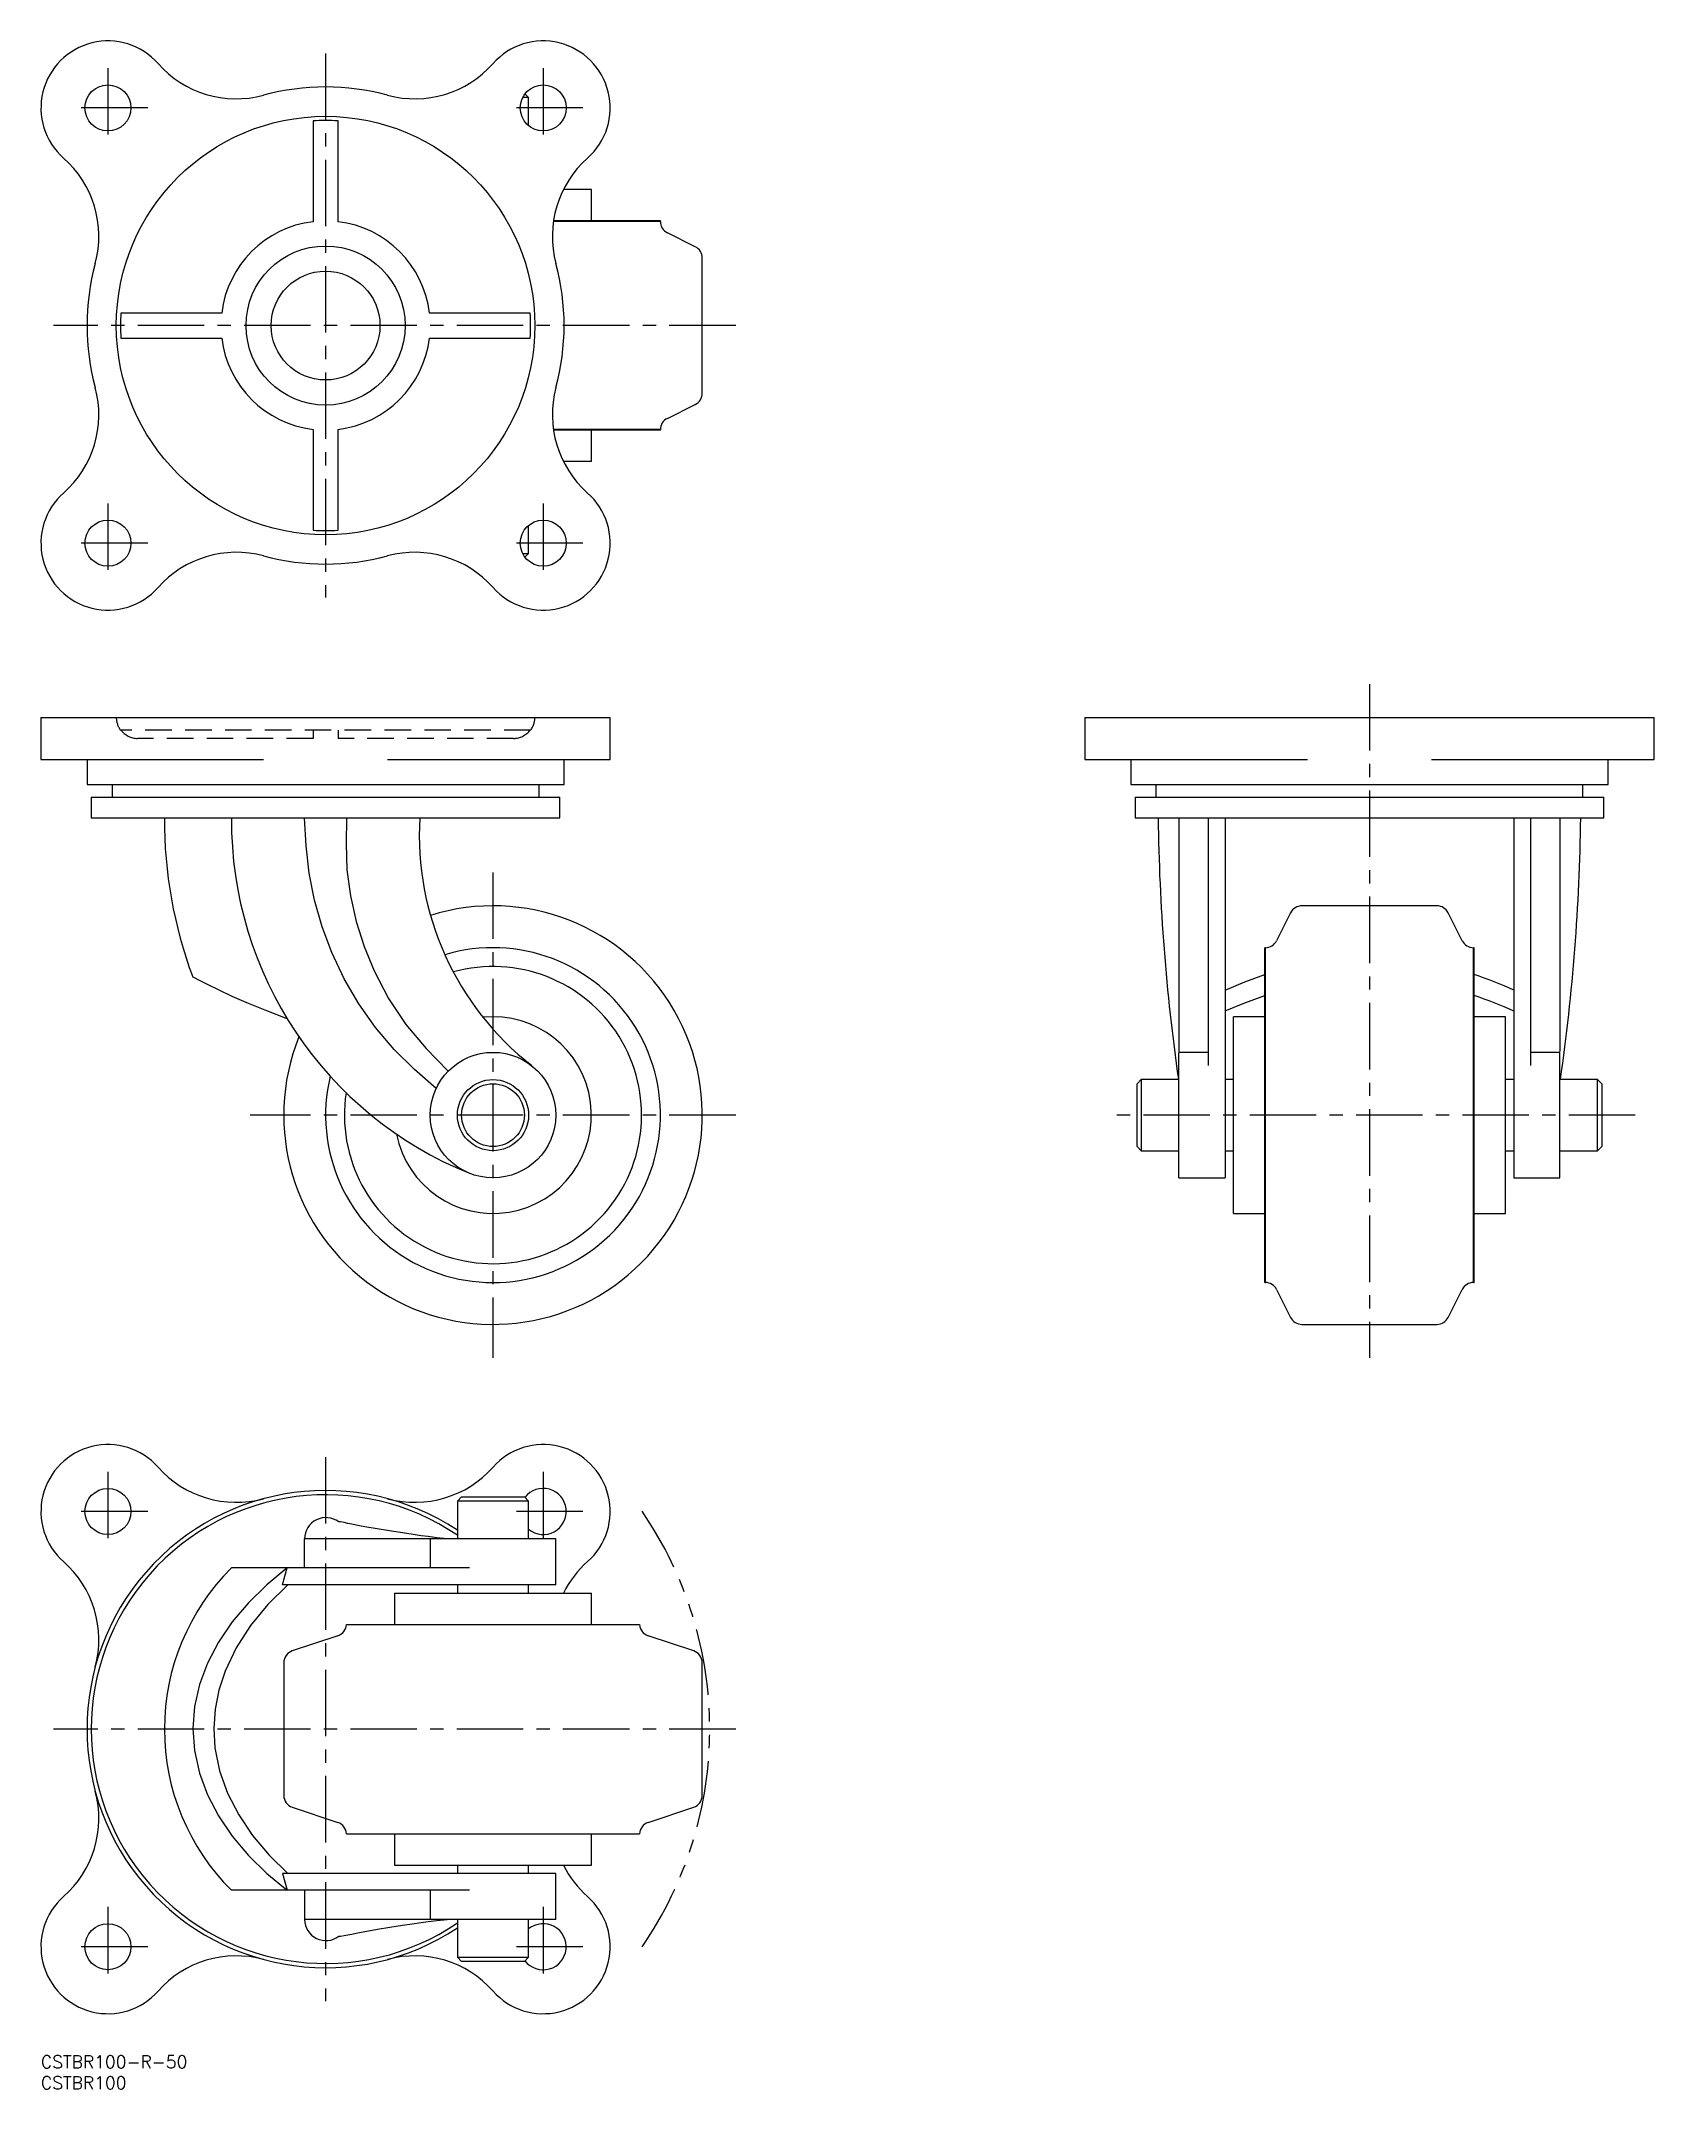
# Model space of a CAD drawing. Extents: x 0 to 385, y -8 to 481.
import ezdxf

# ---------------------------------------------------------------- set-up
doc = ezdxf.new("R2010")
doc.units = 0
doc.header["$LTSCALE"] = 0.5
for name, pattern in [('CENTER', [50.8, 31.75, -6.35, 6.35, -6.35]), ('DASHED', [19.05, 12.7, -6.35]), ('PHANTOM', [63.5, 31.75, -6.35, 6.35, -6.35, 6.35, -6.35])]:
    doc.linetypes.add(name, pattern=pattern)
for name, color, linetype in [('MSM_CENTER', 1, 'CENTER'), ('MSM_CONTINUOUS', 7, 'CONTINUOUS'), ('MSM_DASHED', 4, 'DASHED'), ('MSM_IMAGINARY', 6, 'PHANTOM'), ('MSM_PART_NUMBER', 7, 'CONTINUOUS')]:
    doc.layers.add(name, color=color, linetype=linetype)
doc.styles.get("Standard").update_dxf_attribs({"font": 'txt.shx', "height": 3, "bigfont": 'bigfont.shx'})

# ---------------------------------------------------------------- blocks, each defined once
blk = doc.blocks.new('*U2')
at = {"layer": 'MSM_PART_NUMBER'}
blk.add_text('CSTBR100-R-50', height=3, dxfattribs=at).set_placement((0, -3))
blk = doc.blocks.new('*U3')
at = {"layer": 'MSM_PART_NUMBER'}
blk.add_text('CSTBR100', height=3, dxfattribs=at).set_placement((0, -8))

msp = doc.modelspace()

# ---------------------------------------------------------------- linework, layer by layer
at = {"layer": 'MSM_CENTER'}
for p, q in [((16, 474.85), (16, 455.85)), ((68, 478.35), (68, 348.35)), ((120, 474.85), (120, 455.85)), ((25.5, 465.35), (6.5, 465.35)), ((129.5, 465.35), (110.5, 465.35)), ((166, 413.35), (3, 413.35)), ((16, 370.85), (16, 351.85)), ((120, 370.85), (120, 351.85)), ((25.5, 361.35), (6.5, 361.35)), ((129.5, 361.35), (110.5, 361.35)), ((317.4, 327.7), (317.4, 166.7)), ((108, 282.7), (108, 166.7)), ((166, 224.7), (50, 224.7)), ((380.9, 224.7), (253.9, 224.7)), ((68, 143), (68, 13)), ((16, 139.5), (16, 120.5)), ((120, 139.5), (120, 120.5)), ((25.5, 130), (6.5, 130)), ((129.5, 130), (110.5, 130)), ((166, 78), (3, 78)), ((16, 35.5), (16, 16.5)), ((120, 35.5), (120, 16.5)), ((25.5, 26), (6.5, 26)), ((129.5, 26), (110.5, 26))]:
    msp.add_line(p, q, dxfattribs=at)
at = {"layer": 'MSM_CONTINUOUS'}
for p, q in [((116.5, 467.85), (115.1, 467.85)), ((116.5, 467.85), (115.64, 468.71)), ((116.5, 461.11), (116.5, 467.85)), ((65, 462.26), (65, 438.17)), ((71, 438.17), (71, 462.26)), ((131.5, 445.85), (124.83, 445.85)), ((131.5, 438.35), (131.5, 445.85)), ((148, 438.2), (122.44, 438.2)), ((148, 438.35), (122.46, 438.35)), ((148, 438.2), (148, 438.35)), ((156.34, 432.18), (149.66, 435.52)), ((158, 397.2), (158, 429.5)), ((43.18, 416.35), (19.09, 416.35)), ((116.91, 416.35), (92.82, 416.35)), ((19.09, 410.35), (43.18, 410.35)), ((92.82, 410.35), (116.91, 410.35)), ((149.66, 391.18), (156.34, 394.52)), ((65, 388.53), (65, 364.44)), ((71, 364.44), (71, 388.53)), ((148, 388.5), (122.44, 388.5)), ((148, 388.35), (122.46, 388.35)), ((131.5, 380.85), (131.5, 388.35)), ((148, 388.35), (148, 388.5)), ((131.5, 380.85), (124.83, 380.85)), ((116.5, 358.85), (116.5, 365.59)), ((115.1, 358.85), (116.5, 358.85)), ((115.64, 357.99), (116.5, 358.85)), ((0, 319.7), (0, 309.7)), ((0, 319.7), (136, 319.7)), ((136, 309.7), (136, 319.7)), ((249.4, 319.7), (249.4, 309.7)), ((249.4, 319.7), (385.4, 319.7)), ((385.4, 309.7), (385.4, 319.7)), ((0, 309.7), (53.19, 309.7)), ((11, 309.7), (11, 303.7)), ((82.81, 309.7), (136, 309.7)), ((125, 303.7), (125, 309.7)), ((249.4, 309.7), (302.59, 309.7)), ((260.4, 309.7), (260.4, 303.7)), ((332.21, 309.7), (385.4, 309.7)), ((374.4, 303.7), (374.4, 309.7)), ((11, 303.7), (125, 303.7)), ((17, 303.7), (17, 300.7)), ((119, 300.7), (119, 303.7)), ((260.4, 303.7), (374.4, 303.7)), ((266.4, 303.7), (266.4, 300.7)), ((368.4, 300.7), (368.4, 303.7)), ((12, 300.7), (12, 295.7)), ((12, 300.7), (124, 300.7)), ((124, 295.7), (124, 300.7)), ((261.4, 300.7), (261.4, 295.7)), ((261.4, 300.7), (373.4, 300.7)), ((373.4, 295.7), (373.4, 300.7)), ((12, 295.7), (124, 295.7)), ((63.37, 289.07), (63, 295.7)), ((73, 295.7), (72.88, 289.49)), ((261.4, 295.7), (373.4, 295.7)), ((271.9, 295.7), (271.9, 239.87)), ((278.9, 295.7), (278.9, 236.52)), ((282.9, 295.7), (282.9, 209.7)), ((351.9, 295.7), (351.9, 209.7)), ((355.9, 295.7), (355.9, 236.52)), ((362.9, 295.7), (362.9, 239.87)), ((64.06, 282.5), (63.37, 289.07)), ((72.88, 289.49), (73.1, 283.29)), ((65.32, 276.02), (64.06, 282.5)), ((73.1, 283.29), (73.92, 277.1)), ((67.17, 269.69), (65.32, 276.02)), ((73.92, 277.1), (75.32, 270.99)), ((333.54, 274.7), (301.25, 274.7)), ((69.5, 263.55), (67.17, 269.69)), ((75.32, 270.99), (77.22, 265)), ((298.57, 273.05), (295.23, 266.36)), ((339.57, 266.36), (336.23, 273.05)), ((77.22, 265), (79.61, 259.17)), ((292.54, 264.7), (292.4, 264.7)), ((292.4, 184.7), (292.4, 264.7)), ((292.54, 184.7), (292.54, 264.7)), ((342.4, 264.7), (342.25, 264.7)), ((342.25, 184.7), (342.25, 264.7)), ((342.4, 184.7), (342.4, 264.7)), ((72.47, 257.27), (69.5, 263.55)), ((36.69, 257.47), (36.27, 257.7)), ((36.27, 257.7), (36.28, 257.7)), ((37.89, 256.85), (36.69, 257.47)), ((39.8, 255.88), (37.89, 256.85)), ((42.44, 254.6), (39.8, 255.88)), ((45.72, 253.08), (42.44, 254.6)), ((75.93, 251.26), (72.47, 257.27)), ((79.61, 259.17), (83.05, 252.55)), ((282.9, 254.58), (287.62, 256.55)), ((287.62, 256.55), (292.4, 258.28)), ((49.58, 251.39), (45.72, 253.08)), ((53.98, 249.58), (49.58, 251.39)), ((58.85, 247.7), (53.98, 249.58)), ((79.89, 245.6), (75.93, 251.26)), ((83.05, 252.55), (87.19, 246.32)), ((282.9, 249.58), (287.62, 251.55)), ((287.62, 251.55), (292.4, 253.28)), ((84.37, 240.38), (79.89, 245.6)), ((87.19, 246.32), (92.03, 240.6)), ((292.4, 248.2), (284.9, 248.2)), ((284.9, 201.2), (284.9, 248.2)), ((349.9, 248.2), (342.4, 248.2)), ((349.9, 201.2), (349.9, 248.2)), ((89.28, 235.6), (84.37, 240.38)), ((92.03, 240.6), (97.25, 235.17)), ((94.41, 231.05), (89.28, 235.6)), ((278.9, 239.7), (271.9, 239.7)), ((271.9, 209.7), (271.9, 239.7)), ((362.9, 239.7), (355.9, 239.7)), ((362.9, 209.7), (362.9, 239.7)), ((262.9, 233.2), (261.9, 232.2)), ((261.9, 217.2), (261.9, 232.2)), ((271.9, 233.2), (262.9, 233.2)), ((262.9, 233.2), (262.9, 216.2)), ((284.9, 233.2), (282.9, 233.2)), ((351.9, 233.2), (349.9, 233.2)), ((371.9, 233.2), (362.9, 233.2)), ((372.9, 232.2), (371.9, 233.2)), ((371.9, 216.2), (371.9, 233.2)), ((372.9, 232.2), (372.9, 217.2)), ((261.9, 217.2), (262.9, 216.2)), ((262.9, 216.2), (271.9, 216.2)), ((282.9, 216.2), (284.9, 216.2)), ((349.9, 216.2), (351.9, 216.2)), ((362.9, 216.2), (371.9, 216.2)), ((371.9, 216.2), (372.9, 217.2)), ((271.9, 209.7), (282.9, 209.7)), ((351.9, 209.7), (362.9, 209.7)), ((284.9, 201.2), (292.4, 201.2)), ((342.4, 201.2), (349.9, 201.2)), ((292.4, 184.7), (292.54, 184.7)), ((295.23, 183.05), (298.57, 176.36)), ((336.23, 176.36), (339.57, 183.05)), ((342.25, 184.7), (342.4, 184.7)), ((301.25, 174.7), (333.54, 174.7)), ((100.5, 133.5), (99.5, 132.5)), ((99.5, 132.5), (99.5, 123.5)), ((116.5, 132.5), (99.5, 132.5)), ((100.5, 133.5), (115.5, 133.5)), ((116.5, 132.5), (115.5, 133.5)), ((116.5, 123.5), (116.5, 132.5)), ((71.58, 127.5), (71.14, 127.49)), ((72.43, 127.34), (71.58, 127.5)), ((73.3, 127.15), (72.43, 127.34)), ((123, 123.5), (63, 123.5)), ((63, 116.5), (63, 123.5)), ((74.25, 126.96), (73.3, 127.15)), ((75.31, 126.75), (74.25, 126.96)), ((76.5, 126.52), (75.31, 126.75)), ((77.83, 126.27), (76.5, 126.52)), ((80.36, 125.83), (77.83, 126.27)), ((83.27, 125.35), (80.36, 125.83)), ((85.85, 124.95), (83.27, 125.35)), ((88.41, 124.57), (85.85, 124.95)), ((90.86, 124.21), (88.41, 124.57)), ((92.52, 123.98), (90.86, 124.21)), ((94.59, 123.7), (92.52, 123.98)), ((93, 123.5), (93, 116.5)), ((97.03, 123.5), (94.59, 123.7)), ((123, 112.5), (123, 123.5)), ((102.38, 116.5), (45.5, 116.5)), ((58.85, 116.5), (53.98, 112.5)), ((57.74, 112.5), (58.28, 114.51)), ((58.28, 114.51), (58.85, 116.5)), ((49.58, 108.19), (45.72, 103.61)), ((53.98, 112.5), (49.58, 108.19)), ((54.2, 107.78), (50.06, 102.73)), ((58.98, 112.5), (54.2, 107.78)), ((123, 112.5), (57.74, 112.5)), ((84.5, 110.5), (84.5, 103)), ((84.5, 110.5), (131.5, 110.5)), ((99.5, 112.5), (99.5, 110.5)), ((116.5, 110.5), (116.5, 112.5)), ((131.5, 103), (131.5, 110.5)), ((45.72, 103.61), (42.44, 98.79)), ((73, 103), (143, 103)), ((42.44, 98.79), (39.8, 93.76)), ((50.06, 102.73), (46.64, 97.4)), ((70.95, 100.32), (60.05, 96.68)), ((155.95, 96.68), (145.05, 100.32)), ((39.8, 93.76), (37.89, 88.65)), ((46.64, 97.4), (44, 91.84)), ((58, 93.84), (58, 62.16)), ((158, 62.16), (158, 93.84)), ((37.89, 88.65), (36.69, 83.43)), ((44, 91.84), (42.51, 87.33)), ((36.69, 83.43), (36.27, 78.14)), ((42.51, 87.33), (41.59, 82.75)), ((41.59, 82.75), (41.27, 78.12)), ((36.27, 78.14), (36.65, 72.85)), ((41.27, 78.12), (41.56, 73.49)), ((41.56, 73.49), (42.69, 68.04)), ((36.65, 72.85), (37.84, 67.51)), ((37.84, 67.51), (39.78, 62.29)), ((42.69, 68.04), (44.6, 62.7)), ((39.78, 62.29), (42.42, 57.25)), ((44.6, 62.7), (47.24, 57.54)), ((60.05, 59.32), (70.95, 55.68)), ((145.05, 55.68), (155.95, 59.32)), ((42.42, 57.25), (45.7, 52.42)), ((47.24, 57.54), (50.56, 52.6)), ((45.7, 52.42), (49.57, 47.83)), ((50.56, 52.6), (54.49, 47.91)), ((73, 53), (143, 53)), ((84.5, 53), (84.5, 45.5)), ((131.5, 45.5), (131.5, 53)), ((49.57, 47.83), (53.97, 43.51)), ((54.49, 47.91), (58.98, 43.5)), ((84.5, 45.5), (131.5, 45.5)), ((99.5, 45.5), (99.5, 43.5)), ((116.5, 43.5), (116.5, 45.5)), ((102.38, 39.5), (45.5, 39.5)), ((53.97, 43.51), (58.85, 39.5)), ((57.74, 43.5), (58.28, 41.49)), ((123, 43.5), (57.74, 43.5)), ((58.28, 41.49), (58.85, 39.5)), ((63, 39.5), (63, 32.5)), ((93, 39.5), (93, 32.5)), ((123, 32.5), (123, 43.5)), ((123, 32.5), (63, 32.5)), ((75.31, 29.25), (76.5, 29.48)), ((76.5, 29.48), (77.83, 29.73)), ((77.83, 29.73), (80.38, 30.17)), ((80.38, 30.17), (83.33, 30.66)), ((83.33, 30.66), (86.4, 31.13)), ((86.4, 31.13), (88.68, 31.47)), ((88.68, 31.47), (90.86, 31.79)), ((90.86, 31.79), (92.52, 32.02)), ((92.52, 32.02), (94.59, 32.3)), ((94.59, 32.3), (97.03, 32.5)), ((99.5, 32.5), (99.5, 23.5)), ((116.5, 23.5), (116.5, 32.5)), ((71.14, 28.51), (71.58, 28.5)), ((71.58, 28.5), (72.43, 28.66)), ((72.43, 28.66), (73.3, 28.85)), ((73.3, 28.85), (74.25, 29.04)), ((74.25, 29.04), (75.31, 29.25)), ((99.5, 23.5), (100.5, 22.5)), ((99.5, 23.5), (116.5, 23.5)), ((115.5, 22.5), (100.5, 22.5)), ((115.5, 22.5), (116.5, 23.5))]:
    msp.add_line(p, q, dxfattribs=at)
for centre, radius in [((16, 465.35), 5.5), ((120, 465.35), 5.5), ((68, 413.35), 50), ((68, 413.35), 19), ((68, 413.35), 13), ((16, 361.35), 5.5), ((120, 361.35), 5.5), ((108, 224.7), 15), ((108, 224.7), 8.5), ((108, 224.7), 7.5), ((16, 130), 5.5), ((16, 26), 5.5)]:
    msp.add_circle(centre, radius, dxfattribs=at)
for centre, radius, start, end in [((16, 465.35), 16, 41.5298, 228.4702), ((120, 465.35), 16, 311.5298, 138.4702), ((46.69, 492.53), 25, 221.5298, 285.0606), ((89.31, 492.53), 25, 254.9394, 318.4702), ((68, 413.35), 57, 74.9394, 105.0606), ((68, 413.35), 49, 86.4899, 93.5101), ((-11.18, 434.66), 25, 344.9394, 48.4702), ((147.18, 434.66), 25, 131.5298, 195.0606), ((68, 413.35), 25, 96.8921, 173.1079), ((68, 413.35), 25, 6.8921, 83.1079), ((151, 438.2), 3, 180, 243.4349), ((155, 429.5), 3, 0, 63.4349), ((68, 413.35), 57, 164.9394, 195.0606), ((68, 413.35), 57, 344.9394, 15.0606), ((68, 413.35), 49, 176.4899, 183.5101), ((68, 413.35), 49, 356.4899, 3.5101), ((68, 413.35), 25, 186.8921, 263.1079), ((68, 413.35), 25, 276.8921, 353.1079), ((-11.18, 392.04), 25, 311.5298, 15.0606), ((147.18, 392.04), 25, 164.9394, 228.4702), ((155, 397.2), 3, 296.5651, 0), ((151, 388.5), 3, 116.5651, 180), ((16, 361.35), 16, 131.5298, 318.4702), ((120, 361.35), 16, 221.5298, 48.4702), ((68, 413.35), 49, 266.4899, 273.5101), ((46.69, 334.17), 25, 74.9394, 138.4702), ((68, 413.35), 57, 254.9394, 285.0606), ((89.31, 334.17), 25, 41.5298, 105.0606), ((136.49, 295.16), 106.99, 179.7069, 200.491), ((136.5, 295.16), 91, 179.6566, 247.977), ((160.38, 291.65), 70, 176.6758, 231.9564), ((756.22, 302.28), 489.36, 180.7698, 188.1146), ((-122.87, 302.37), 490.81, 351.8994, 359.2224), ((108, 224.7), 50, 158.0147, 107.37), ((301.25, 271.7), 3, 90, 153.4349), ((333.54, 271.7), 3, 26.5651, 90), ((108, 224.7), 40, 166.5372, 106.7021), ((292.54, 267.7), 3, 270, 333.4349), ((342.25, 267.7), 3, 206.5651, 270), ((108, 224.7), 35.5, 171.3141, 105.5095), ((309.5, 159.86), 103.77, 65.8838, 71.516), ((309.5, 154.86), 103.77, 65.8838, 71.516), ((108, 224.7), 23.5, 191.1167, 95.8843), ((292.54, 181.7), 3, 26.5651, 90), ((342.25, 181.7), 3, 90, 153.4349), ((301.25, 177.7), 3, 206.5651, 270), ((333.54, 177.7), 3, 270, 333.4349), ((16, 130), 16, 41.5298, 228.4702), ((120, 130), 16, 311.5298, 138.4702), ((46.69, 157.18), 25, 221.5298, 285.0606), ((89.31, 157.18), 25, 254.9394, 318.4702), ((68, 78), 57, 56.4523, 303.5477), ((68, 78), 56, 55.7711, 304.2289), ((120, 130), 5.5, 230.4788, 142.3866), ((68.07, 123.45), 5.08, 52.7838, 179.4704), ((-11.18, 99.31), 25, 344.9394, 48.4702), ((147.18, 99.31), 25, 131.5298, 153.4024), ((83.82, 78), 54.32, 134.866, 225.134), ((70, 103.16), 3, 288.4349, 356.8707), ((146, 103.16), 3, 183.1293, 251.5651), ((61, 93.84), 3, 108.4349, 180), ((155, 93.84), 3, 0, 71.5651), ((-11.18, 56.69), 25, 311.5298, 15.0606), ((61, 62.16), 3, 180, 251.5651), ((155, 62.16), 3, 288.4349, 0), ((70, 52.84), 3, 3.1293, 71.5651), ((146, 52.84), 3, 108.4349, 176.8707), ((147.18, 56.69), 25, 206.5976, 228.4702), ((16, 26), 16, 131.5298, 318.4702), ((120, 26), 16, 221.5298, 48.4702), ((68.07, 32.55), 5.08, 180.5296, 307.2162), ((120, 26), 5.5, 217.6133, 129.5212), ((46.69, -1.18), 25, 74.9394, 138.4702), ((89.31, -1.18), 25, 41.5298, 105.0606)]:
    msp.add_arc(centre, radius, start, end, dxfattribs=at)
at = {"layer": 'MSM_DASHED'}
for p, q in [((117, 316.7), (19, 316.7)), ((65, 314.7), (23.1, 314.7)), ((65, 316.7), (65, 314.7)), ((71, 316.7), (71, 314.7)), ((112.9, 314.7), (71, 314.7))]:
    msp.add_line(p, q, dxfattribs=at)
for centre, radius, start, end in [((23, 319.7), 5, 180, 216.8699), ((113, 319.7), 5, 323.1301, 0), ((23.1, 319.72), 5.01, 216.9487, 270.0149), ((23.1, 319.72), 5.01, 216.9429, 270.0207), ((112.9, 319.72), 5.01, 269.9895, 323.047), ((112.9, 319.72), 5.01, 269.9839, 323.0525)]:
    msp.add_arc(centre, radius, start, end, dxfattribs=at)
at = {"layer": 'MSM_IMAGINARY'}
msp.add_arc((68, 78), 91.78, 325.459, 34.541, dxfattribs=at)

# ---------------------------------------------------------------- block references
at = {"layer": 'MSM_CONTINUOUS'}
for name in ['*U2', '*U3']:
    msp.add_blockref(name, (0, 0), dxfattribs=at)

doc.saveas('drawing.dxf')
